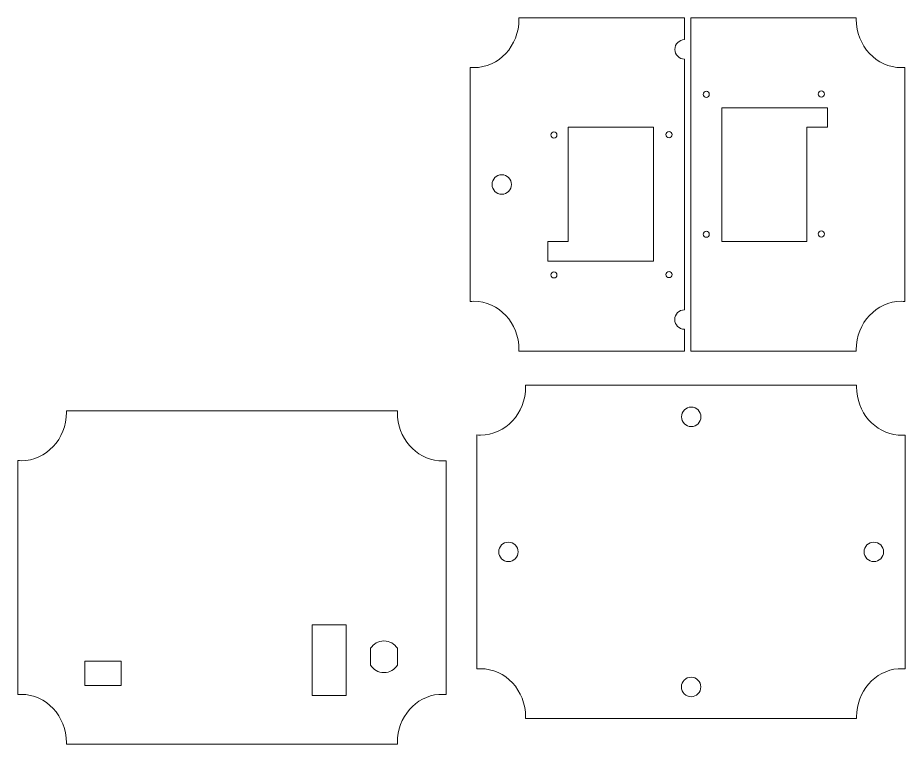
# Model space of a CAD drawing. Header units: millimetres. Extents: x -311 to 860, y 23 to 723.
# Drawn here: x 242.1 to 606.8, y 40.3 to 338.8 of the extents above; entities that cross this region are included whole.
import ezdxf

# ---------------------------------------------------------------- set-up
doc = ezdxf.new("R2010")
doc.units = ezdxf.units.MM
doc.header["$MEASUREMENT"] = 0
doc.layers.add('Capa 1', color=7, linetype='Continuous')

msp = doc.modelspace()

# ---------------------------------------------------------------- linework, layer by layer
at = {"layer": 'Capa 1', "color": 250, "lineweight": 5}
for points in [[(363.05, 60.38), (377.05, 60.38), (377.05, 89.38), (363.05, 89.38), (363.05, 60.38)], [(269.55, 64.3891), (284.55, 64.3891), (284.55, 74.3891), (269.55, 74.3891), (269.55, 64.3891)]]:
    msp.add_lwpolyline(points, close=True, dxfattribs=at)
for points, knots in [([(429.4217, 318.3001), (429.4217, 318.3001), (429.4448, 318.3001), (429.4448, 318.3001), (429.4448, 318.3001), (429.4448, 318.3001), (429.4678, 318.3001), (429.4678, 318.3001), (429.4678, 318.3001), (429.4678, 318.3001), (429.4909, 318.3001), (429.4909, 318.3001), (429.4909, 318.3001), (439.7308, 318.3001), (448.035, 327.2024), (448.035, 338.18), (448.035, 338.18), (448.035, 338.3876), (448.0311, 338.594), (448.0252, 338.8), (448.0252, 338.8), (448.0252, 338.8), (448.035, 338.8), (448.035, 338.8), (448.035, 338.8), (448.035, 338.8), (463.9952, 338.8), (463.9952, 338.8), (463.9952, 338.8), (463.9952, 338.8), (516.065, 338.8), (516.065, 338.8), (516.065, 338.8), (516.065, 338.8), (516.065, 335.0467), (516.065, 335.0467), (516.065, 335.0467), (516.065, 335.0467), (516.065, 329.7997), (516.065, 329.7997), (516.065, 329.7997), (513.8656, 329.7887), (512.0854, 328.002), (512.0854, 325.8), (512.0854, 325.8), (512.0854, 323.598), (513.8656, 321.8112), (516.065, 321.8002), (516.065, 321.8002), (516.065, 321.8002), (516.065, 316.8002), (516.065, 316.8002), (516.065, 316.8002), (516.065, 316.8002), (516.065, 310.4683), (516.065, 310.4683), (516.065, 310.4683), (516.065, 310.4683), (516.065, 227.4535), (516.065, 227.4535), (516.065, 227.4535), (516.065, 227.4535), (516.065, 223.7997), (516.065, 223.7997), (516.065, 223.7997), (516.065, 223.7997), (516.065, 218.7997), (516.065, 218.7997), (516.065, 218.7997), (516.065, 218.7997), (516.035, 218.8), (516.035, 218.8), (516.035, 218.8), (513.8262, 218.8), (512.035, 217.0088), (512.035, 214.8), (512.035, 214.8), (512.035, 212.5912), (513.8262, 210.8), (516.035, 210.8), (516.035, 210.8), (516.035, 210.8), (516.065, 210.8004), (516.065, 210.8004), (516.065, 210.8004), (516.065, 210.8004), (516.065, 208.8002), (516.065, 208.8002), (516.065, 208.8002), (516.065, 208.8002), (516.065, 201.8), (516.065, 201.8), (516.065, 201.8), (516.065, 201.8), (448.035, 201.8), (448.035, 201.8), (448.035, 201.8), (448.035, 201.8), (448.0252, 201.8), (448.0252, 201.8), (448.0252, 201.8), (448.0311, 202.006), (448.035, 202.2124), (448.035, 202.42), (448.035, 202.42), (448.035, 213.3976), (439.7308, 222.2999), (429.4909, 222.2999), (429.4909, 222.2999), (429.4909, 222.2999), (429.4678, 222.2999), (429.4678, 222.2999), (429.4678, 222.2999), (429.4678, 222.2999), (429.4448, 222.2999), (429.4448, 222.2999), (429.4448, 222.2999), (429.4448, 222.2999), (429.4217, 222.2999), (429.4217, 222.2999), (429.4217, 222.2999), (428.955, 222.2979), (428.493, 222.2772), (428.035, 222.239), (428.035, 222.239), (428.035, 222.239), (428.035, 222.2999), (428.035, 222.2999), (428.035, 222.2999), (428.035, 222.2999), (428.035, 222.3001), (428.035, 222.3001), (428.035, 222.3001), (428.035, 222.3001), (428.035, 234.764), (428.035, 234.764), (428.035, 234.764), (428.035, 234.764), (428.035, 305.836), (428.035, 305.836), (428.035, 305.836), (428.035, 305.836), (428.035, 318.2999), (428.035, 318.2999), (428.035, 318.2999), (428.035, 318.2999), (428.035, 318.3001), (428.035, 318.3001), (428.035, 318.3001), (428.035, 318.3001), (428.035, 318.361), (428.035, 318.361), (428.035, 318.361), (428.493, 318.3228), (428.955, 318.3021), (429.4217, 318.3001)], [0, 0, 0, 0, 0.02564103, 0.02564103, 0.02564103, 0.02564103, 0.05128205, 0.05128205, 0.05128205, 0.05128205, 0.07692308, 0.07692308, 0.07692308, 0.07692308, 0.1025641, 0.1025641, 0.1025641, 0.1025641, 0.12820513, 0.12820513, 0.12820513, 0.12820513, 0.15384615, 0.15384615, 0.15384615, 0.15384615, 0.17948718, 0.17948718, 0.17948718, 0.17948718, 0.20512821, 0.20512821, 0.20512821, 0.20512821, 0.23076923, 0.23076923, 0.23076923, 0.23076923, 0.25641026, 0.25641026, 0.25641026, 0.25641026, 0.28205128, 0.28205128, 0.28205128, 0.28205128, 0.30769231, 0.30769231, 0.30769231, 0.30769231, 0.33333333, 0.33333333, 0.33333333, 0.33333333, 0.35897436, 0.35897436, 0.35897436, 0.35897436, 0.38461538, 0.38461538, 0.38461538, 0.38461538, 0.41025641, 0.41025641, 0.41025641, 0.41025641, 0.43589744, 0.43589744, 0.43589744, 0.43589744, 0.46153846, 0.46153846, 0.46153846, 0.46153846, 0.48717949, 0.48717949, 0.48717949, 0.48717949, 0.51282051, 0.51282051, 0.51282051, 0.51282051, 0.53846154, 0.53846154, 0.53846154, 0.53846154, 0.56410256, 0.56410256, 0.56410256, 0.56410256, 0.58974359, 0.58974359, 0.58974359, 0.58974359, 0.61538462, 0.61538462, 0.61538462, 0.61538462, 0.64102564, 0.64102564, 0.64102564, 0.64102564, 0.66666667, 0.66666667, 0.66666667, 0.66666667, 0.69230769, 0.69230769, 0.69230769, 0.69230769, 0.71794872, 0.71794872, 0.71794872, 0.71794872, 0.74358974, 0.74358974, 0.74358974, 0.74358974, 0.76923077, 0.76923077, 0.76923077, 0.76923077, 0.79487179, 0.79487179, 0.79487179, 0.79487179, 0.82051282, 0.82051282, 0.82051282, 0.82051282, 0.84615385, 0.84615385, 0.84615385, 0.84615385, 0.87179487, 0.87179487, 0.87179487, 0.87179487, 0.8974359, 0.8974359, 0.8974359, 0.8974359, 0.92307692, 0.92307692, 0.92307692, 0.92307692, 0.94871795, 0.94871795, 0.94871795, 0.94871795, 0.97435897, 0.97435897, 0.97435897, 0.97435897, 1, 1, 1, 1]), ([(605.2483, 222.2999), (605.2483, 222.2999), (605.2252, 222.2999), (605.2252, 222.2999), (605.2252, 222.2999), (605.2252, 222.2999), (605.2022, 222.2999), (605.2022, 222.2999), (605.2022, 222.2999), (605.2022, 222.2999), (605.1791, 222.2999), (605.1791, 222.2999), (605.1791, 222.2999), (594.9392, 222.2999), (586.635, 213.3976), (586.635, 202.42), (586.635, 202.42), (586.635, 202.2124), (586.6389, 202.006), (586.6448, 201.8), (586.6448, 201.8), (586.6448, 201.8), (586.635, 201.8), (586.635, 201.8), (586.635, 201.8), (586.635, 201.8), (570.6748, 201.8), (570.6748, 201.8), (570.6748, 201.8), (570.6748, 201.8), (518.605, 201.8), (518.605, 201.8), (518.605, 201.8), (518.605, 201.8), (518.605, 207.8974), (518.605, 207.8974), (518.605, 207.8974), (518.605, 207.8974), (518.605, 215.7998), (518.605, 215.7998), (518.605, 215.7998), (518.605, 215.7998), (518.605, 223.7998), (518.605, 223.7998), (518.605, 223.7998), (518.605, 223.7998), (518.605, 228.0868), (518.605, 228.0868), (518.605, 228.0868), (518.605, 228.0868), (518.605, 311.6032), (518.605, 311.6032), (518.605, 311.6032), (518.605, 311.6032), (518.605, 316.8003), (518.605, 316.8003), (518.605, 316.8003), (518.605, 316.8003), (518.605, 324.7996), (518.605, 324.7996), (518.605, 324.7996), (518.605, 324.7996), (518.605, 333.8), (518.605, 333.8), (518.605, 333.8), (518.605, 333.8), (518.605, 338.8), (518.605, 338.8), (518.605, 338.8), (518.605, 338.8), (586.635, 338.8), (586.635, 338.8), (586.635, 338.8), (586.635, 338.8), (586.6448, 338.8), (586.6448, 338.8), (586.6448, 338.8), (586.6389, 338.594), (586.635, 338.3876), (586.635, 338.18), (586.635, 338.18), (586.635, 327.2024), (594.9392, 318.3001), (605.1791, 318.3001), (605.1791, 318.3001), (605.1791, 318.3001), (605.2022, 318.3001), (605.2022, 318.3001), (605.2022, 318.3001), (605.2022, 318.3001), (605.2252, 318.3001), (605.2252, 318.3001), (605.2252, 318.3001), (605.2252, 318.3001), (605.2483, 318.3001), (605.2483, 318.3001), (605.2483, 318.3001), (605.715, 318.3021), (606.177, 318.3228), (606.635, 318.361), (606.635, 318.361), (606.635, 318.361), (606.635, 318.3001), (606.635, 318.3001), (606.635, 318.3001), (606.635, 318.3001), (606.635, 318.2999), (606.635, 318.2999), (606.635, 318.2999), (606.635, 318.2999), (606.635, 305.836), (606.635, 305.836), (606.635, 305.836), (606.635, 305.836), (606.635, 234.764), (606.635, 234.764), (606.635, 234.764), (606.635, 234.764), (606.635, 222.3001), (606.635, 222.3001), (606.635, 222.3001), (606.635, 222.3001), (606.635, 222.2999), (606.635, 222.2999), (606.635, 222.2999), (606.635, 222.2999), (606.635, 222.239), (606.635, 222.239), (606.635, 222.239), (606.177, 222.2772), (605.715, 222.2979), (605.2483, 222.2999)], [0, 0, 0, 0, 0.03030303, 0.03030303, 0.03030303, 0.03030303, 0.06060606, 0.06060606, 0.06060606, 0.06060606, 0.09090909, 0.09090909, 0.09090909, 0.09090909, 0.12121212, 0.12121212, 0.12121212, 0.12121212, 0.15151515, 0.15151515, 0.15151515, 0.15151515, 0.18181818, 0.18181818, 0.18181818, 0.18181818, 0.21212121, 0.21212121, 0.21212121, 0.21212121, 0.24242424, 0.24242424, 0.24242424, 0.24242424, 0.27272727, 0.27272727, 0.27272727, 0.27272727, 0.3030303, 0.3030303, 0.3030303, 0.3030303, 0.33333333, 0.33333333, 0.33333333, 0.33333333, 0.36363636, 0.36363636, 0.36363636, 0.36363636, 0.39393939, 0.39393939, 0.39393939, 0.39393939, 0.42424242, 0.42424242, 0.42424242, 0.42424242, 0.45454545, 0.45454545, 0.45454545, 0.45454545, 0.48484848, 0.48484848, 0.48484848, 0.48484848, 0.51515152, 0.51515152, 0.51515152, 0.51515152, 0.54545455, 0.54545455, 0.54545455, 0.54545455, 0.57575758, 0.57575758, 0.57575758, 0.57575758, 0.60606061, 0.60606061, 0.60606061, 0.60606061, 0.63636364, 0.63636364, 0.63636364, 0.63636364, 0.66666667, 0.66666667, 0.66666667, 0.66666667, 0.6969697, 0.6969697, 0.6969697, 0.6969697, 0.72727273, 0.72727273, 0.72727273, 0.72727273, 0.75757576, 0.75757576, 0.75757576, 0.75757576, 0.78787879, 0.78787879, 0.78787879, 0.78787879, 0.81818182, 0.81818182, 0.81818182, 0.81818182, 0.84848485, 0.84848485, 0.84848485, 0.84848485, 0.87878788, 0.87878788, 0.87878788, 0.87878788, 0.90909091, 0.90909091, 0.90909091, 0.90909091, 0.93939394, 0.93939394, 0.93939394, 0.93939394, 0.96969697, 0.96969697, 0.96969697, 0.96969697, 1, 1, 1, 1]), ([(526.2241, 307.3309), (526.2241, 306.6407), (525.6644, 306.0809), (524.9741, 306.0809), (524.9741, 306.0809), (524.2838, 306.0809), (523.7241, 306.6407), (523.7241, 307.3309), (523.7241, 307.3309), (523.7241, 308.0211), (524.2838, 308.5809), (524.9741, 308.5809), (524.9741, 308.5809), (525.6644, 308.5809), (526.2241, 308.0211), (526.2241, 307.3309)], [0, 0, 0, 0, 0.25, 0.25, 0.25, 0.25, 0.5, 0.5, 0.5, 0.5, 0.75, 0.75, 0.75, 0.75, 1, 1, 1, 1]), ([(573.5458, 307.4609), (573.5458, 306.7707), (572.9861, 306.2109), (572.2958, 306.2109), (572.2958, 306.2109), (571.6055, 306.2109), (571.0458, 306.7707), (571.0458, 307.4609), (571.0458, 307.4609), (571.0458, 308.1511), (571.6055, 308.7109), (572.2958, 308.7109), (572.2958, 308.7109), (572.9861, 308.7109), (573.5458, 308.1511), (573.5458, 307.4609)], [0, 0, 0, 0, 0.25, 0.25, 0.25, 0.25, 0.5, 0.5, 0.5, 0.5, 0.75, 0.75, 0.75, 0.75, 1, 1, 1, 1]), ([(566.3858, 293.8), (566.3858, 293.8), (566.3858, 246.8), (566.3858, 246.8), (566.3858, 246.8), (566.3858, 246.8), (531.3858, 246.8), (531.3858, 246.8), (531.3858, 246.8), (531.3858, 246.8), (531.3858, 301.8), (531.3858, 301.8), (531.3858, 301.8), (531.3858, 301.8), (566.3858, 301.8), (566.3858, 301.8), (566.3858, 301.8), (566.3858, 301.8), (574.8358, 301.8), (574.8358, 301.8), (574.8358, 301.8), (574.8358, 301.8), (574.8358, 293.8), (574.8358, 293.8), (574.8358, 293.8), (574.8358, 293.8), (566.3858, 293.8), (566.3858, 293.8)], [0, 0, 0, 0, 0.14285714, 0.14285714, 0.14285714, 0.14285714, 0.28571429, 0.28571429, 0.28571429, 0.28571429, 0.42857143, 0.42857143, 0.42857143, 0.42857143, 0.57142857, 0.57142857, 0.57142857, 0.57142857, 0.71428571, 0.71428571, 0.71428571, 0.71428571, 0.85714286, 0.85714286, 0.85714286, 0.85714286, 1, 1, 1, 1]), ([(468.2842, 246.8), (468.2842, 246.8), (468.2842, 293.8), (468.2842, 293.8), (468.2842, 293.8), (468.2842, 293.8), (503.2842, 293.8), (503.2842, 293.8), (503.2842, 293.8), (503.2842, 293.8), (503.2842, 238.8), (503.2842, 238.8), (503.2842, 238.8), (503.2842, 238.8), (468.2842, 238.8), (468.2842, 238.8), (468.2842, 238.8), (468.2842, 238.8), (459.8342, 238.8), (459.8342, 238.8), (459.8342, 238.8), (459.8342, 238.8), (459.8342, 246.8), (459.8342, 246.8), (459.8342, 246.8), (459.8342, 246.8), (468.2842, 246.8), (468.2842, 246.8)], [0, 0, 0, 0, 0.14285714, 0.14285714, 0.14285714, 0.14285714, 0.28571429, 0.28571429, 0.28571429, 0.28571429, 0.42857143, 0.42857143, 0.42857143, 0.42857143, 0.57142857, 0.57142857, 0.57142857, 0.57142857, 0.71428571, 0.71428571, 0.71428571, 0.71428571, 0.85714286, 0.85714286, 0.85714286, 0.85714286, 1, 1, 1, 1]), ([(468.2842, 246.8), (468.2842, 246.8), (468.2842, 293.8), (468.2842, 293.8), (468.2842, 293.8), (468.2842, 293.8), (503.2842, 293.8), (503.2842, 293.8), (503.2842, 293.8), (503.2842, 293.8), (503.2842, 238.8), (503.2842, 238.8), (503.2842, 238.8), (503.2842, 238.8), (468.2842, 238.8), (468.2842, 238.8), (468.2842, 238.8), (468.2842, 238.8), (459.8342, 238.8), (459.8342, 238.8), (459.8342, 238.8), (459.8342, 238.8), (459.8342, 246.8), (459.8342, 246.8), (459.8342, 246.8), (459.8342, 246.8), (468.2842, 246.8), (468.2842, 246.8)], [0, 0, 0, 0, 0.14285714, 0.14285714, 0.14285714, 0.14285714, 0.28571429, 0.28571429, 0.28571429, 0.28571429, 0.42857143, 0.42857143, 0.42857143, 0.42857143, 0.57142857, 0.57142857, 0.57142857, 0.57142857, 0.71428571, 0.71428571, 0.71428571, 0.71428571, 0.85714286, 0.85714286, 0.85714286, 0.85714286, 1, 1, 1, 1]), ([(461.1242, 290.6391), (461.1242, 291.3293), (461.6839, 291.8891), (462.3742, 291.8891), (462.3742, 291.8891), (463.0645, 291.8891), (463.6242, 291.3293), (463.6242, 290.6391), (463.6242, 290.6391), (463.6242, 289.9489), (463.0645, 289.3891), (462.3742, 289.3891), (462.3742, 289.3891), (461.6839, 289.3891), (461.1242, 289.9489), (461.1242, 290.6391)], [0, 0, 0, 0, 0.25, 0.25, 0.25, 0.25, 0.5, 0.5, 0.5, 0.5, 0.75, 0.75, 0.75, 0.75, 1, 1, 1, 1]), ([(508.4459, 290.7691), (508.4459, 291.4593), (509.0056, 292.0191), (509.6959, 292.0191), (509.6959, 292.0191), (510.3862, 292.0191), (510.9459, 291.4593), (510.9459, 290.7691), (510.9459, 290.7691), (510.9459, 290.0789), (510.3862, 289.5191), (509.6959, 289.5191), (509.6959, 289.5191), (509.0056, 289.5191), (508.4459, 290.0789), (508.4459, 290.7691)], [0, 0, 0, 0, 0.25, 0.25, 0.25, 0.25, 0.5, 0.5, 0.5, 0.5, 0.75, 0.75, 0.75, 0.75, 1, 1, 1, 1]), ([(440.955, 274.3), (443.1638, 274.3), (444.955, 272.5088), (444.955, 270.3), (444.955, 270.3), (444.955, 268.0912), (443.1638, 266.3), (440.955, 266.3), (440.955, 266.3), (438.7462, 266.3), (436.955, 268.0912), (436.955, 270.3), (436.955, 270.3), (436.955, 272.5088), (438.7462, 274.3), (440.955, 274.3)], [0, 0, 0, 0, 0.25, 0.25, 0.25, 0.25, 0.5, 0.5, 0.5, 0.5, 0.75, 0.75, 0.75, 0.75, 1, 1, 1, 1]), ([(440.955, 274.3), (443.1638, 274.3), (444.955, 272.5088), (444.955, 270.3), (444.955, 270.3), (444.955, 268.0912), (443.1638, 266.3), (440.955, 266.3), (440.955, 266.3), (438.7462, 266.3), (436.955, 268.0912), (436.955, 270.3), (436.955, 270.3), (436.955, 272.5088), (438.7462, 274.3), (440.955, 274.3)], [0, 0, 0, 0, 0.25, 0.25, 0.25, 0.25, 0.5, 0.5, 0.5, 0.5, 0.75, 0.75, 0.75, 0.75, 1, 1, 1, 1]), ([(526.2241, 249.8309), (526.2241, 249.1407), (525.6644, 248.5809), (524.9741, 248.5809), (524.9741, 248.5809), (524.2838, 248.5809), (523.7241, 249.1407), (523.7241, 249.8309), (523.7241, 249.8309), (523.7241, 250.5211), (524.2838, 251.0809), (524.9741, 251.0809), (524.9741, 251.0809), (525.6644, 251.0809), (526.2241, 250.5211), (526.2241, 249.8309)], [0, 0, 0, 0, 0.25, 0.25, 0.25, 0.25, 0.5, 0.5, 0.5, 0.5, 0.75, 0.75, 0.75, 0.75, 1, 1, 1, 1]), ([(573.5458, 249.9609), (573.5458, 249.2707), (572.9861, 248.7109), (572.2958, 248.7109), (572.2958, 248.7109), (571.6055, 248.7109), (571.0458, 249.2707), (571.0458, 249.9609), (571.0458, 249.9609), (571.0458, 250.6511), (571.6055, 251.2109), (572.2958, 251.2109), (572.2958, 251.2109), (572.9861, 251.2109), (573.5458, 250.6511), (573.5458, 249.9609)], [0, 0, 0, 0, 0.25, 0.25, 0.25, 0.25, 0.5, 0.5, 0.5, 0.5, 0.75, 0.75, 0.75, 0.75, 1, 1, 1, 1]), ([(461.1242, 233.1391), (461.1242, 233.8293), (461.6839, 234.3891), (462.3742, 234.3891), (462.3742, 234.3891), (463.0645, 234.3891), (463.6242, 233.8293), (463.6242, 233.1391), (463.6242, 233.1391), (463.6242, 232.4489), (463.0645, 231.8891), (462.3742, 231.8891), (462.3742, 231.8891), (461.6839, 231.8891), (461.1242, 232.4489), (461.1242, 233.1391)], [0, 0, 0, 0, 0.25, 0.25, 0.25, 0.25, 0.5, 0.5, 0.5, 0.5, 0.75, 0.75, 0.75, 0.75, 1, 1, 1, 1]), ([(508.4459, 233.2691), (508.4459, 233.9593), (509.0056, 234.5191), (509.6959, 234.5191), (509.6959, 234.5191), (510.3862, 234.5191), (510.9459, 233.9593), (510.9459, 233.2691), (510.9459, 233.2691), (510.9459, 232.5789), (510.3862, 232.0191), (509.6959, 232.0191), (509.6959, 232.0191), (509.0056, 232.0191), (508.4459, 232.5789), (508.4459, 233.2691)], [0, 0, 0, 0, 0.25, 0.25, 0.25, 0.25, 0.5, 0.5, 0.5, 0.5, 0.75, 0.75, 0.75, 0.75, 1, 1, 1, 1]), ([(432.1592, 167.3406), (432.1592, 167.3406), (432.1823, 167.3406), (432.1823, 167.3406), (432.1823, 167.3406), (432.1823, 167.3406), (432.2053, 167.3406), (432.2053, 167.3406), (432.2053, 167.3406), (432.2053, 167.3406), (432.2284, 167.3406), (432.2284, 167.3406), (432.2284, 167.3406), (442.4683, 167.3406), (450.7725, 176.2429), (450.7725, 187.2205), (450.7725, 187.2205), (450.7725, 187.4281), (450.7686, 187.6345), (450.7627, 187.8405), (450.7627, 187.8405), (450.7627, 187.8405), (450.7725, 187.8405), (450.7725, 187.8405), (450.7725, 187.8405), (450.7725, 187.8405), (466.7327, 187.8405), (466.7327, 187.8405), (466.7327, 187.8405), (466.7327, 187.8405), (586.7725, 187.8405), (586.7725, 187.8405), (586.7725, 187.8405), (586.7725, 187.8405), (586.7725, 187.7794), (586.7725, 187.7794), (586.7725, 187.7794), (586.7725, 187.7794), (586.7823, 187.7794), (586.7823, 187.7794), (586.7823, 187.7794), (586.7776, 187.616), (586.7737, 187.4518), (586.7725, 187.2874), (586.7725, 187.2874), (586.7725, 187.2874), (586.7725, 187.1593), (586.7725, 187.1593), (586.7725, 187.1593), (586.7725, 176.7091), (594.298, 168.1396), (603.855, 167.3406), (603.855, 167.3406), (603.855, 167.3406), (606.7725, 167.3406), (606.7725, 167.3406), (606.7725, 167.3406), (606.7725, 167.3406), (606.7725, 167.3404), (606.7725, 167.3404), (606.7725, 167.3404), (606.7725, 167.3404), (606.7725, 154.8154), (606.7725, 154.8154), (606.7725, 154.8154), (606.7725, 154.8154), (606.7725, 83.8656), (606.7725, 83.8656), (606.7725, 83.8656), (606.7725, 83.8656), (606.7725, 71.3406), (606.7725, 71.3406), (606.7725, 71.3406), (606.7725, 71.3406), (606.7725, 71.3404), (606.7725, 71.3404), (606.7725, 71.3404), (606.7725, 71.3404), (603.855, 71.3404), (603.855, 71.3404), (603.855, 71.3404), (594.298, 70.5414), (586.7725, 61.9719), (586.7725, 51.5217), (586.7725, 51.5217), (586.7725, 51.5217), (586.7725, 51.4539), (586.7725, 51.4539), (586.7725, 51.4539), (586.7725, 51.4539), (586.7725, 51.3936), (586.7725, 51.3936), (586.7725, 51.3936), (586.7737, 51.2292), (586.7776, 51.065), (586.7823, 50.9016), (586.7823, 50.9016), (586.7823, 50.9016), (586.7725, 50.9016), (586.7725, 50.9016), (586.7725, 50.9016), (586.7725, 50.9016), (586.7725, 50.8405), (586.7725, 50.8405), (586.7725, 50.8405), (586.7725, 50.8405), (450.7725, 50.8405), (450.7725, 50.8405), (450.7725, 50.8405), (450.7725, 50.8405), (450.7627, 50.8405), (450.7627, 50.8405), (450.7627, 50.8405), (450.7686, 51.0465), (450.7725, 51.2529), (450.7725, 51.4605), (450.7725, 51.4605), (450.7725, 62.4381), (442.4683, 71.3404), (432.2284, 71.3404), (432.2284, 71.3404), (432.2284, 71.3404), (432.2053, 71.3404), (432.2053, 71.3404), (432.2053, 71.3404), (432.2053, 71.3404), (432.1823, 71.3404), (432.1823, 71.3404), (432.1823, 71.3404), (432.1823, 71.3404), (432.1592, 71.3404), (432.1592, 71.3404), (432.1592, 71.3404), (431.6925, 71.3384), (431.2305, 71.3177), (430.7725, 71.2795), (430.7725, 71.2795), (430.7725, 71.2795), (430.7725, 71.3404), (430.7725, 71.3404), (430.7725, 71.3404), (430.7725, 71.3404), (430.7725, 71.3406), (430.7725, 71.3406), (430.7725, 71.3406), (430.7725, 71.3406), (430.7725, 83.8045), (430.7725, 83.8045), (430.7725, 83.8045), (430.7725, 83.8045), (430.7725, 154.8765), (430.7725, 154.8765), (430.7725, 154.8765), (430.7725, 154.8765), (430.7725, 167.3404), (430.7725, 167.3404), (430.7725, 167.3404), (430.7725, 167.3404), (430.7725, 167.3406), (430.7725, 167.3406), (430.7725, 167.3406), (430.7725, 167.3406), (430.7725, 167.4015), (430.7725, 167.4015), (430.7725, 167.4015), (431.2305, 167.3633), (431.6925, 167.3426), (432.1592, 167.3406)], [0, 0, 0, 0, 0.02380952, 0.02380952, 0.02380952, 0.02380952, 0.04761905, 0.04761905, 0.04761905, 0.04761905, 0.07142857, 0.07142857, 0.07142857, 0.07142857, 0.0952381, 0.0952381, 0.0952381, 0.0952381, 0.11904762, 0.11904762, 0.11904762, 0.11904762, 0.14285714, 0.14285714, 0.14285714, 0.14285714, 0.16666667, 0.16666667, 0.16666667, 0.16666667, 0.19047619, 0.19047619, 0.19047619, 0.19047619, 0.21428571, 0.21428571, 0.21428571, 0.21428571, 0.23809524, 0.23809524, 0.23809524, 0.23809524, 0.26190476, 0.26190476, 0.26190476, 0.26190476, 0.28571429, 0.28571429, 0.28571429, 0.28571429, 0.30952381, 0.30952381, 0.30952381, 0.30952381, 0.33333333, 0.33333333, 0.33333333, 0.33333333, 0.35714286, 0.35714286, 0.35714286, 0.35714286, 0.38095238, 0.38095238, 0.38095238, 0.38095238, 0.4047619, 0.4047619, 0.4047619, 0.4047619, 0.42857143, 0.42857143, 0.42857143, 0.42857143, 0.45238095, 0.45238095, 0.45238095, 0.45238095, 0.47619048, 0.47619048, 0.47619048, 0.47619048, 0.5, 0.5, 0.5, 0.5, 0.52380952, 0.52380952, 0.52380952, 0.52380952, 0.54761905, 0.54761905, 0.54761905, 0.54761905, 0.57142857, 0.57142857, 0.57142857, 0.57142857, 0.5952381, 0.5952381, 0.5952381, 0.5952381, 0.61904762, 0.61904762, 0.61904762, 0.61904762, 0.64285714, 0.64285714, 0.64285714, 0.64285714, 0.66666667, 0.66666667, 0.66666667, 0.66666667, 0.69047619, 0.69047619, 0.69047619, 0.69047619, 0.71428571, 0.71428571, 0.71428571, 0.71428571, 0.73809524, 0.73809524, 0.73809524, 0.73809524, 0.76190476, 0.76190476, 0.76190476, 0.76190476, 0.78571429, 0.78571429, 0.78571429, 0.78571429, 0.80952381, 0.80952381, 0.80952381, 0.80952381, 0.83333333, 0.83333333, 0.83333333, 0.83333333, 0.85714286, 0.85714286, 0.85714286, 0.85714286, 0.88095238, 0.88095238, 0.88095238, 0.88095238, 0.9047619, 0.9047619, 0.9047619, 0.9047619, 0.92857143, 0.92857143, 0.92857143, 0.92857143, 0.95238095, 0.95238095, 0.95238095, 0.95238095, 0.97619048, 0.97619048, 0.97619048, 0.97619048, 1, 1, 1, 1]), ([(518.8229, 178.8405), (521.0317, 178.8405), (522.8229, 177.0493), (522.8229, 174.8405), (522.8229, 174.8405), (522.8229, 172.6317), (521.0317, 170.8405), (518.8229, 170.8405), (518.8229, 170.8405), (516.6141, 170.8405), (514.8229, 172.6317), (514.8229, 174.8405), (514.8229, 174.8405), (514.8229, 177.0493), (516.6141, 178.8405), (518.8229, 178.8405)], [0, 0, 0, 0, 0.25, 0.25, 0.25, 0.25, 0.5, 0.5, 0.5, 0.5, 0.75, 0.75, 0.75, 0.75, 1, 1, 1, 1]), ([(243.4367, 156.8001), (243.4367, 156.8001), (243.4598, 156.8001), (243.4598, 156.8001), (243.4598, 156.8001), (243.4598, 156.8001), (243.4828, 156.8001), (243.4828, 156.8001), (243.4828, 156.8001), (243.4828, 156.8001), (243.5059, 156.8001), (243.5059, 156.8001), (243.5059, 156.8001), (253.7458, 156.8001), (262.05, 165.7024), (262.05, 176.68), (262.05, 176.68), (262.05, 176.8876), (262.0461, 177.094), (262.0402, 177.3), (262.0402, 177.3), (262.0402, 177.3), (262.05, 177.3), (262.05, 177.3), (262.05, 177.3), (262.05, 177.3), (278.0102, 177.3), (278.0102, 177.3), (278.0102, 177.3), (278.0102, 177.3), (398.05, 177.3), (398.05, 177.3), (398.05, 177.3), (398.05, 177.3), (398.05, 177.2389), (398.05, 177.2389), (398.05, 177.2389), (398.05, 177.2389), (398.0598, 177.2389), (398.0598, 177.2389), (398.0598, 177.2389), (398.0551, 177.0755), (398.0512, 176.9113), (398.05, 176.7469), (398.05, 176.7469), (398.05, 176.7469), (398.05, 176.6188), (398.05, 176.6188), (398.05, 176.6188), (398.05, 166.1686), (405.5755, 157.5991), (415.1325, 156.8001), (415.1325, 156.8001), (415.1325, 156.8001), (418.05, 156.8001), (418.05, 156.8001), (418.05, 156.8001), (418.05, 156.8001), (418.05, 156.7999), (418.05, 156.7999), (418.05, 156.7999), (418.05, 156.7999), (418.05, 144.2749), (418.05, 144.2749), (418.05, 144.2749), (418.05, 144.2749), (418.05, 73.3251), (418.05, 73.3251), (418.05, 73.3251), (418.05, 73.3251), (418.05, 60.8001), (418.05, 60.8001), (418.05, 60.8001), (418.05, 60.8001), (418.05, 60.7999), (418.05, 60.7999), (418.05, 60.7999), (418.05, 60.7999), (415.1325, 60.7999), (415.1325, 60.7999), (415.1325, 60.7999), (405.5755, 60.0009), (398.05, 51.4314), (398.05, 40.9812), (398.05, 40.9812), (398.05, 40.9812), (398.05, 40.9134), (398.05, 40.9134), (398.05, 40.9134), (398.05, 40.9134), (398.05, 40.8531), (398.05, 40.8531), (398.05, 40.8531), (398.0512, 40.6887), (398.0551, 40.5245), (398.0598, 40.3611), (398.0598, 40.3611), (398.0598, 40.3611), (398.05, 40.3611), (398.05, 40.3611), (398.05, 40.3611), (398.05, 40.3611), (398.05, 40.3), (398.05, 40.3), (398.05, 40.3), (398.05, 40.3), (262.05, 40.3), (262.05, 40.3), (262.05, 40.3), (262.05, 40.3), (262.0402, 40.3), (262.0402, 40.3), (262.0402, 40.3), (262.0461, 40.506), (262.05, 40.7124), (262.05, 40.92), (262.05, 40.92), (262.05, 51.8976), (253.7458, 60.7999), (243.5059, 60.7999), (243.5059, 60.7999), (243.5059, 60.7999), (243.4828, 60.7999), (243.4828, 60.7999), (243.4828, 60.7999), (243.4828, 60.7999), (243.4598, 60.7999), (243.4598, 60.7999), (243.4598, 60.7999), (243.4598, 60.7999), (243.4367, 60.7999), (243.4367, 60.7999), (243.4367, 60.7999), (242.97, 60.7979), (242.508, 60.7772), (242.05, 60.739), (242.05, 60.739), (242.05, 60.739), (242.05, 60.7999), (242.05, 60.7999), (242.05, 60.7999), (242.05, 60.7999), (242.05, 60.8001), (242.05, 60.8001), (242.05, 60.8001), (242.05, 60.8001), (242.05, 73.264), (242.05, 73.264), (242.05, 73.264), (242.05, 73.264), (242.05, 144.336), (242.05, 144.336), (242.05, 144.336), (242.05, 144.336), (242.05, 156.7999), (242.05, 156.7999), (242.05, 156.7999), (242.05, 156.7999), (242.05, 156.8001), (242.05, 156.8001), (242.05, 156.8001), (242.05, 156.8001), (242.05, 156.861), (242.05, 156.861), (242.05, 156.861), (242.508, 156.8228), (242.97, 156.8021), (243.4367, 156.8001)], [0, 0, 0, 0, 0.02380952, 0.02380952, 0.02380952, 0.02380952, 0.04761905, 0.04761905, 0.04761905, 0.04761905, 0.07142857, 0.07142857, 0.07142857, 0.07142857, 0.0952381, 0.0952381, 0.0952381, 0.0952381, 0.11904762, 0.11904762, 0.11904762, 0.11904762, 0.14285714, 0.14285714, 0.14285714, 0.14285714, 0.16666667, 0.16666667, 0.16666667, 0.16666667, 0.19047619, 0.19047619, 0.19047619, 0.19047619, 0.21428571, 0.21428571, 0.21428571, 0.21428571, 0.23809524, 0.23809524, 0.23809524, 0.23809524, 0.26190476, 0.26190476, 0.26190476, 0.26190476, 0.28571429, 0.28571429, 0.28571429, 0.28571429, 0.30952381, 0.30952381, 0.30952381, 0.30952381, 0.33333333, 0.33333333, 0.33333333, 0.33333333, 0.35714286, 0.35714286, 0.35714286, 0.35714286, 0.38095238, 0.38095238, 0.38095238, 0.38095238, 0.4047619, 0.4047619, 0.4047619, 0.4047619, 0.42857143, 0.42857143, 0.42857143, 0.42857143, 0.45238095, 0.45238095, 0.45238095, 0.45238095, 0.47619048, 0.47619048, 0.47619048, 0.47619048, 0.5, 0.5, 0.5, 0.5, 0.52380952, 0.52380952, 0.52380952, 0.52380952, 0.54761905, 0.54761905, 0.54761905, 0.54761905, 0.57142857, 0.57142857, 0.57142857, 0.57142857, 0.5952381, 0.5952381, 0.5952381, 0.5952381, 0.61904762, 0.61904762, 0.61904762, 0.61904762, 0.64285714, 0.64285714, 0.64285714, 0.64285714, 0.66666667, 0.66666667, 0.66666667, 0.66666667, 0.69047619, 0.69047619, 0.69047619, 0.69047619, 0.71428571, 0.71428571, 0.71428571, 0.71428571, 0.73809524, 0.73809524, 0.73809524, 0.73809524, 0.76190476, 0.76190476, 0.76190476, 0.76190476, 0.78571429, 0.78571429, 0.78571429, 0.78571429, 0.80952381, 0.80952381, 0.80952381, 0.80952381, 0.83333333, 0.83333333, 0.83333333, 0.83333333, 0.85714286, 0.85714286, 0.85714286, 0.85714286, 0.88095238, 0.88095238, 0.88095238, 0.88095238, 0.9047619, 0.9047619, 0.9047619, 0.9047619, 0.92857143, 0.92857143, 0.92857143, 0.92857143, 0.95238095, 0.95238095, 0.95238095, 0.95238095, 0.97619048, 0.97619048, 0.97619048, 0.97619048, 1, 1, 1, 1]), ([(443.6925, 123.3405), (445.9013, 123.3405), (447.6925, 121.5493), (447.6925, 119.3405), (447.6925, 119.3405), (447.6925, 117.1317), (445.9013, 115.3405), (443.6925, 115.3405), (443.6925, 115.3405), (441.4837, 115.3405), (439.6925, 117.1317), (439.6925, 119.3405), (439.6925, 119.3405), (439.6925, 121.5493), (441.4837, 123.3405), (443.6925, 123.3405)], [0, 0, 0, 0, 0.25, 0.25, 0.25, 0.25, 0.5, 0.5, 0.5, 0.5, 0.75, 0.75, 0.75, 0.75, 1, 1, 1, 1]), ([(593.8525, 123.3405), (596.0613, 123.3405), (597.8525, 121.5493), (597.8525, 119.3405), (597.8525, 119.3405), (597.8525, 117.1317), (596.0613, 115.3405), (593.8525, 115.3405), (593.8525, 115.3405), (591.6437, 115.3405), (589.8525, 117.1317), (589.8525, 119.3405), (589.8525, 119.3405), (589.8525, 121.5493), (591.6437, 123.3405), (593.8525, 123.3405)], [0, 0, 0, 0, 0.25, 0.25, 0.25, 0.25, 0.5, 0.5, 0.5, 0.5, 0.75, 0.75, 0.75, 0.75, 1, 1, 1, 1]), ([(392.55, 82.76), (394.8659, 82.76), (396.8987, 81.5483), (398.05, 79.7243), (398.05, 79.7243), (398.05, 79.7243), (398.05, 72.7963), (398.05, 72.7963), (398.05, 72.7963), (396.8987, 70.9723), (394.8659, 69.76), (392.55, 69.76), (392.55, 69.76), (390.2341, 69.76), (388.2013, 70.9723), (387.05, 72.7963), (387.05, 72.7963), (387.05, 72.7963), (387.05, 79.7243), (387.05, 79.7243), (387.05, 79.7243), (388.2013, 81.5483), (390.2341, 82.76), (392.55, 82.76)], [0, 0, 0, 0, 0.16666667, 0.16666667, 0.16666667, 0.16666667, 0.33333333, 0.33333333, 0.33333333, 0.33333333, 0.5, 0.5, 0.5, 0.5, 0.66666667, 0.66666667, 0.66666667, 0.66666667, 0.83333333, 0.83333333, 0.83333333, 0.83333333, 1, 1, 1, 1]), ([(518.7725, 67.8405), (520.9813, 67.8405), (522.7725, 66.0493), (522.7725, 63.8405), (522.7725, 63.8405), (522.7725, 61.6317), (520.9813, 59.8405), (518.7725, 59.8405), (518.7725, 59.8405), (516.5637, 59.8405), (514.7725, 61.6317), (514.7725, 63.8405), (514.7725, 63.8405), (514.7725, 66.0493), (516.5637, 67.8405), (518.7725, 67.8405)], [0, 0, 0, 0, 0.25, 0.25, 0.25, 0.25, 0.5, 0.5, 0.5, 0.5, 0.75, 0.75, 0.75, 0.75, 1, 1, 1, 1])]:
    msp.add_open_spline(points, degree=3, knots=knots, dxfattribs=at)

doc.saveas('drawing.dxf')
